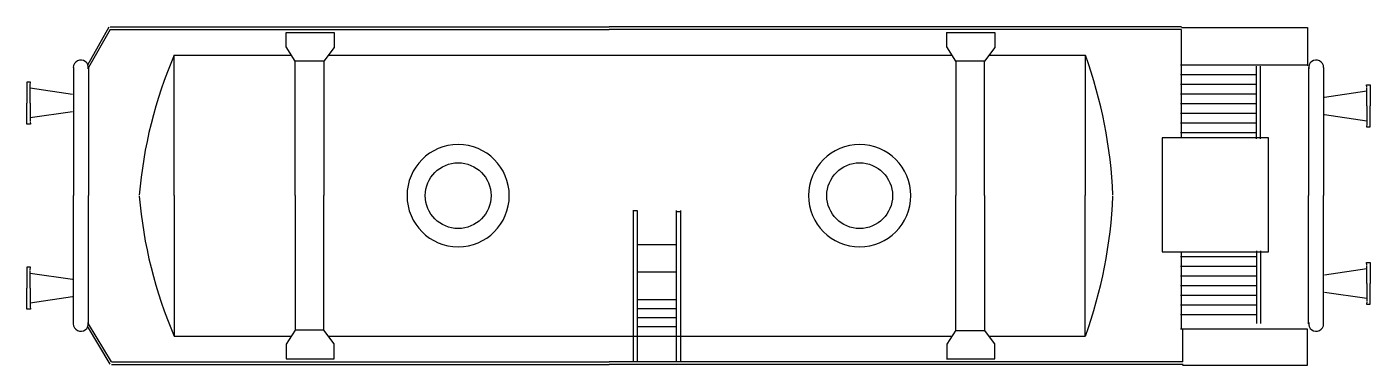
# Model space of a CAD drawing. Extents: x -0.4 to 9.9, y -1.3 to 1.3.
import ezdxf

# ---------------------------------------------------------------- set-up
doc = ezdxf.new("R2010")
doc.units = 0
doc.linetypes.add('CONTINUA', pattern=[0])
doc.layers.get('0').update_dxf_attribs({"linetype": 'CONTINUA'})

msp = doc.modelspace()

# ---------------------------------------------------------------- linework, layer by layer
at = {"color": 0}
for p, q in [((0.273, 1.292), (0.107, 1.001)), ((0.282, 1.273), (0.116, 0.982)), ((0.282, 1.294), (4.107, 1.294)), ((0.282, 1.273), (4.107, 1.273)), ((1.631, 1.14), (1.631, 1.25)), ((1.631, 1.25), (2, 1.25)), ((2, 1.25), (2, 1.137)), ((8.495, 1.294), (4.107, 1.294)), ((8.492, 1.273), (4.107, 1.273)), ((6.695, 1.25), (7.064, 1.25)), ((6.696, 1.14), (6.696, 1.25)), ((7.065, 1.25), (7.065, 1.137)), ((8.492, 1.273), (8.492, 0.999)), ((8.495, 1.29), (9.461, 1.29)), ((9.461, 1.29), (9.461, 0.996)), ((1.7, 1.032), (1.631, 1.14)), ((2, 1.137), (1.92, 1.032)), ((6.765, 1.032), (6.696, 1.14)), ((7.065, 1.137), (6.984, 1.032)), ((0.773, 0), (0.773, 1.077)), ((0.773, 1.077), (1.671, 1.077)), ((1.92, 1.032), (1.699, 1.032)), ((1.7, 0), (1.7, 1.032)), ((1.92, 1.032), (1.92, 0)), ((1.954, 1.077), (6.736, 1.077)), ((6.764, 1.034), (6.982, 1.034)), ((6.765, 1.032), (6.765, 0)), ((6.984, 0), (6.984, 1.032)), ((7.019, 1.077), (7.758, 1.077)), ((7.758, 1.077), (7.758, 0)), ((0, 0.982), (0, 0)), ((0.116, 0.982), (0.116, 0)), ((8.487, 1.004), (9.462, 1.004)), ((9.065, 0.927), (8.487, 0.927)), ((8.494, 1.004), (8.494, 0.444)), ((9.07, 0.435), (9.07, 0.994)), ((9.102, 0.435), (9.102, 0.994)), ((9.469, 0.982), (9.469, 0)), ((9.585, 0.982), (9.585, 0)), ((-0.357, 0.87), (-0.357, 0.71)), ((-0.329, 0.87), (-0.357, 0.87)), ((-0.331, 0.851), (-0.329, 0.87)), ((-0.331, 0.777), (-0.331, 0.847)), ((9.065, 0.853), (8.487, 0.853)), ((9.917, 0.831), (9.915, 0.849)), ((9.915, 0.849), (9.942, 0.849)), ((9.917, 0.756), (9.917, 0.826)), ((9.942, 0.849), (9.942, 0.689)), ((-0.006, 0.777), (-0.331, 0.824)), ((-0.331, 0.71), (-0.331, 0.777)), ((9.065, 0.779), (8.487, 0.779)), ((9.592, 0.756), (9.917, 0.803)), ((9.917, 0.689), (9.917, 0.756)), ((-0.357, 0.549), (-0.357, 0.71)), ((-0.331, 0.71), (-0.331, 0.643)), ((-0.331, 0.643), (-0.331, 0.573)), ((-0.006, 0.643), (-0.331, 0.596)), ((9.065, 0.704), (8.487, 0.704)), ((9.065, 0.63), (8.487, 0.63)), ((9.592, 0.622), (9.917, 0.575)), ((9.917, 0.689), (9.917, 0.622)), ((9.917, 0.622), (9.917, 0.552)), ((9.942, 0.529), (9.942, 0.689)), ((-0.329, 0.549), (-0.357, 0.549)), ((-0.331, 0.568), (-0.329, 0.549)), ((9.065, 0.556), (8.487, 0.556)), ((9.917, 0.547), (9.915, 0.529)), ((9.915, 0.529), (9.942, 0.529)), ((9.162, 0.444), (8.348, 0.444)), ((8.348, 0.444), (8.348, -0.431)), ((9.065, 0.481), (8.487, 0.481)), ((9.162, -0.431), (9.162, 0.444)), ((0, -0.982), (0, 0)), ((0.116, -0.982), (0.116, 0)), ((0.773, 0), (0.773, -1.077)), ((1.7, 0), (1.7, -1.032)), ((1.92, -1.032), (1.92, 0)), ((6.765, -1.032), (6.765, 0)), ((6.984, 0), (6.984, -1.032)), ((7.758, -1.077), (7.758, 0)), ((9.469, -0.982), (9.469, 0)), ((9.585, -0.982), (9.585, 0)), ((4.29, -0.115), (4.322, -0.115)), ((4.293, -1.273), (4.293, -0.113)), ((4.325, -1.273), (4.325, -0.113)), ((4.623, -0.121), (4.654, -0.121)), ((4.625, -1.273), (4.625, -0.113)), ((4.657, -1.273), (4.657, -0.113)), ((4.325, -0.374), (4.625, -0.374)), ((8.348, -0.431), (9.162, -0.431)), ((9.065, -0.468), (8.487, -0.468)), ((8.494, -0.431), (8.494, -1.02)), ((9.07, -0.422), (9.07, -0.981)), ((9.102, -0.422), (9.102, -0.981)), ((9.917, -0.531), (9.915, -0.512)), ((9.915, -0.512), (9.942, -0.512)), ((9.942, -0.512), (9.942, -0.673)), ((-0.357, -0.549), (-0.357, -0.71)), ((-0.329, -0.549), (-0.357, -0.549)), ((-0.331, -0.568), (-0.329, -0.549)), ((-0.331, -0.643), (-0.331, -0.573)), ((-0.006, -0.643), (-0.331, -0.596)), ((4.325, -0.585), (4.625, -0.585)), ((9.065, -0.543), (8.487, -0.543)), ((9.065, -0.617), (8.487, -0.617)), ((9.592, -0.606), (9.917, -0.559)), ((9.917, -0.606), (9.917, -0.536)), ((9.917, -0.673), (9.917, -0.606)), ((-0.357, -0.87), (-0.357, -0.71)), ((-0.331, -0.71), (-0.331, -0.643)), ((-0.331, -0.71), (-0.331, -0.777)), ((9.065, -0.691), (8.487, -0.691)), ((9.917, -0.673), (9.917, -0.74)), ((9.942, -0.833), (9.942, -0.673)), ((-0.331, -0.777), (-0.331, -0.847)), ((-0.006, -0.777), (-0.331, -0.824)), ((4.325, -0.796), (4.625, -0.796)), ((9.065, -0.765), (8.487, -0.765)), ((9.592, -0.74), (9.917, -0.787)), ((9.917, -0.815), (9.915, -0.833)), ((9.917, -0.74), (9.917, -0.81)), ((-0.329, -0.87), (-0.357, -0.87)), ((-0.331, -0.851), (-0.329, -0.87)), ((4.325, -0.865), (4.625, -0.865)), ((9.065, -0.84), (8.487, -0.84)), ((9.065, -0.914), (8.487, -0.914)), ((9.915, -0.833), (9.942, -0.833)), ((0.282, -1.292), (0.107, -1.001)), ((0.291, -1.273), (0.116, -0.982)), ((4.325, -0.933), (4.625, -0.933)), ((4.325, -1.002), (4.625, -1.002)), ((8.487, -1.02), (9.462, -1.02)), ((8.505, -1.273), (8.505, -1.025)), ((9.461, -1.3), (9.461, -1.024)), ((0.773, -1.077), (1.671, -1.077)), ((1.7, -1.032), (1.631, -1.14)), ((1.92, -1.032), (1.699, -1.032)), ((2, -1.137), (1.92, -1.032)), ((1.954, -1.077), (6.736, -1.077)), ((6.765, -1.032), (6.696, -1.14)), ((6.764, -1.034), (6.982, -1.034)), ((7.065, -1.137), (6.984, -1.032)), ((7.019, -1.077), (7.758, -1.077)), ((1.631, -1.14), (1.631, -1.25)), ((2, -1.25), (2, -1.137)), ((6.696, -1.14), (6.696, -1.25)), ((7.065, -1.25), (7.065, -1.137)), ((0.291, -1.273), (4.107, -1.273)), ((0.291, -1.294), (4.107, -1.294)), ((1.631, -1.25), (2, -1.25)), ((8.505, -1.273), (4.107, -1.273)), ((8.508, -1.294), (4.107, -1.294)), ((6.695, -1.25), (7.064, -1.25)), ((8.504, -1.3), (9.461, -1.3))]:
    msp.add_line(p, q, dxfattribs=at)
for centre in [(2.95, 0), (6.028, 0)]:
    msp.add_circle(centre, 0.252, dxfattribs=at)
for centre, radius, start, end in [((0.057, 0.982), 0.0575, 351.6055, 179.6458), ((3.928, -0.282), 3.435, 156.6893, 175.2144), ((4.414, -0.137), 3.558, 2.2707, 19.9433), ((9.528, 0.982), 0.0575, 0.3542, 188.3945), ((2.95, 0), 0.392, 0, 180), ((6.028, 0), 0.392, 0, 180), ((2.95, 0), 0.392, 180, 0), ((6.028, 0), 0.392, 180, 0), ((3.928, 0.282), 3.435, 184.7856, 203.3107), ((4.414, 0.137), 3.558, 340.0567, 357.7293), ((0.057, -0.982), 0.0575, 180.3542, 8.3945), ((9.528, -0.982), 0.0575, 171.6055, 359.6458)]:
    msp.add_arc(centre, radius, start, end, dxfattribs=at)

doc.saveas('drawing.dxf')
